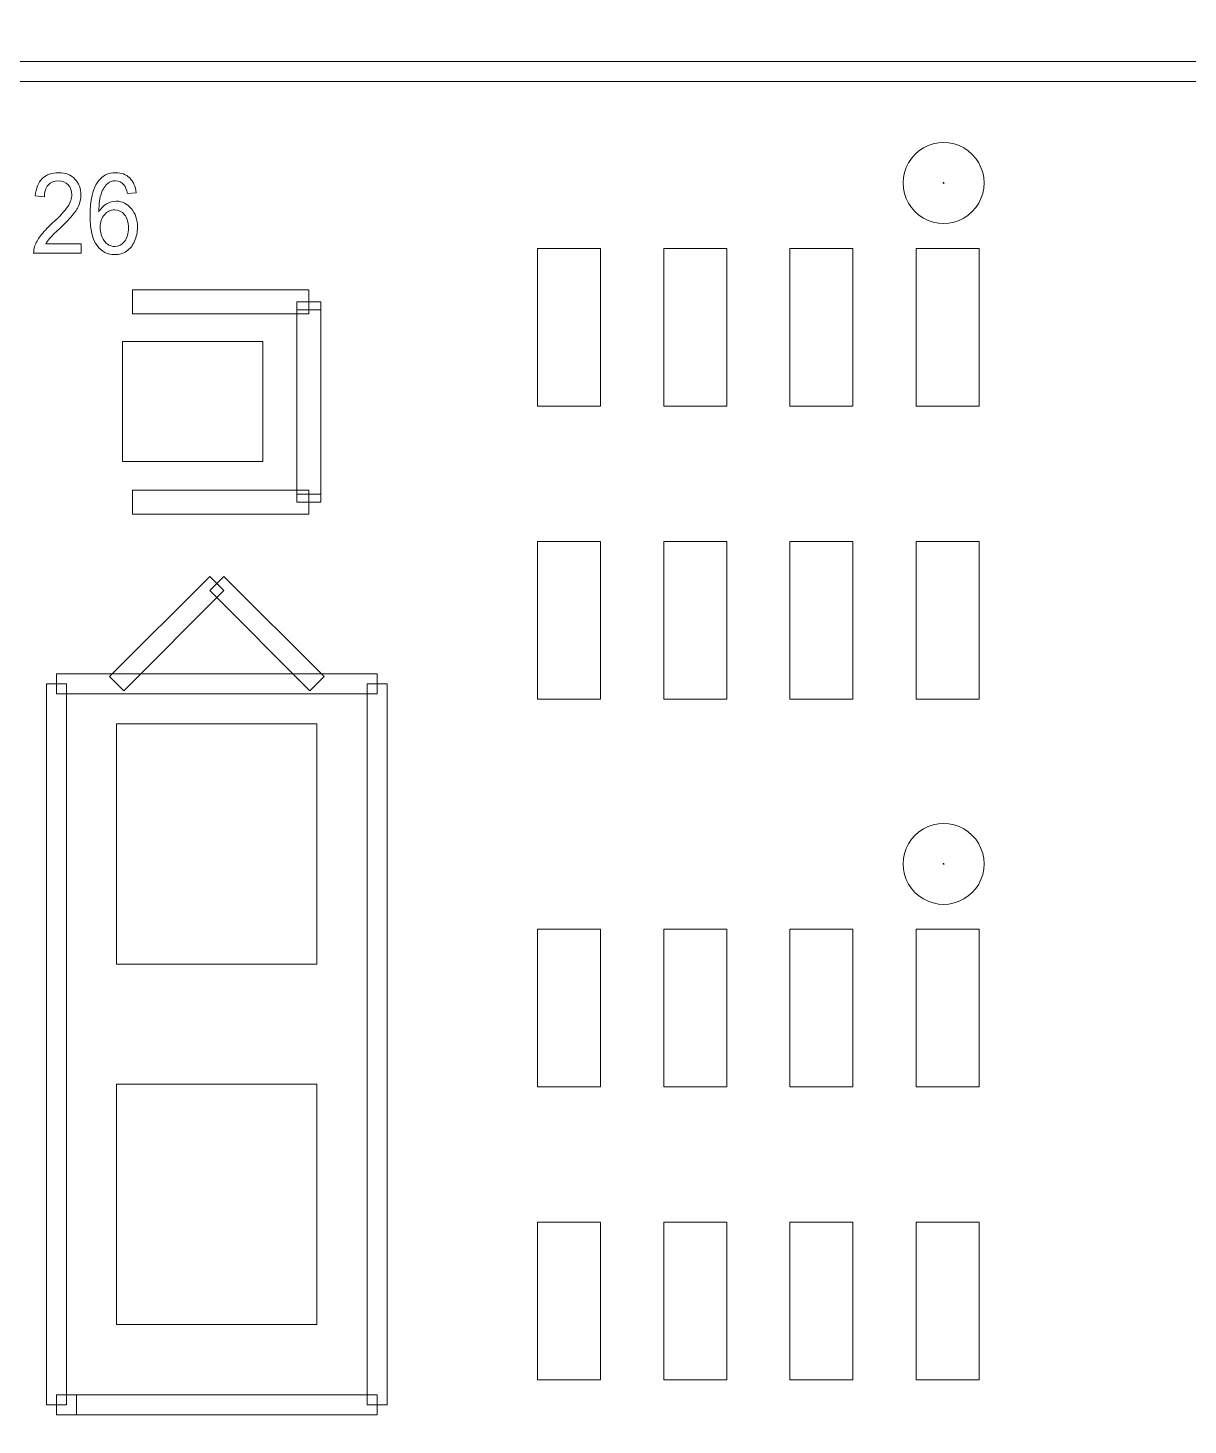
# Model space of a CAD drawing. Header units: millimetres. Extents: x -90 to 99, y -65 to 67.
# Drawn here: x -8.27 to -0.91, y 21.1 to 29.96 of the extents above; entities that cross this region are included whole.
import ezdxf

# ---------------------------------------------------------------- set-up
doc = ezdxf.new("R2010")
doc.units = ezdxf.units.MM
doc.header["$MEASUREMENT"] = 0
for name, color, linetype in [('BG_OUTLINE', 7, 'Continuous'), ('PG_SILKSCREEN_TOP', 7, 'Continuous'), ('PIN_TOP', 7, 'Continuous'), ('RD_SILKSCREEN_TOP', 7, 'Continuous')]:
    doc.layers.add(name, color=color, linetype=linetype)

msp = doc.modelspace()

# ---------------------------------------------------------------- linework, layer by layer
at = {"layer": 'BG_OUTLINE', "color": 3, "lineweight": 9}
msp.add_open_spline([(-71.7269, -61.8795), (-71.7269, -61.8795), (-71.7343, 42.2681), (-71.7343, 42.2681), (-71.7343, 42.2681), (-71.7348, 43.0066), (-71.4419, 43.715), (-70.92, 44.2375), (-70.92, 44.2375), (-70.3982, 44.76), (-69.6866, 45.0538), (-68.9482, 45.0543), (-68.9482, 45.0543), (-68.9482, 45.0543), (75.2046, 45.0543), (75.2046, 45.0543), (75.2046, 45.0543), (76.8319, 45.0552), (78.1763, 43.7805), (78.2661, 42.1556), (78.2661, 42.1556), (78.2661, 42.1556), (78.2661, 31.2814), (78.2661, 31.2814), (78.2661, 31.2814), (78.2661, 31.2814), (72.2646, 31.2814), (72.2646, 31.2814), (72.2646, 31.2814), (72.2646, 31.2814), (72.2646, 26.9814), (72.2646, 26.9814), (72.2646, 26.9814), (72.2646, 26.9814), (78.2661, 26.9814), (78.2661, 26.9814), (78.2661, 26.9814), (78.2661, 26.9814), (78.2661, 18.6553), (78.2661, 18.6553), (78.2661, 18.6553), (78.2661, 18.6553), (72.2496, 18.6553), (72.2496, 18.6553), (72.2496, 18.6553), (72.2496, 18.6553), (72.2496, 14.3553), (72.2496, 14.3553), (72.2496, 14.3553), (72.2496, 14.3553), (78.2661, 14.3553), (78.2661, 14.3553), (78.2661, 14.3553), (78.2661, 14.3553), (78.2661, 9.255), (78.2661, 9.255), (78.2661, 9.255), (78.2661, 9.255), (72.2648, 9.255), (72.2648, 9.255), (72.2648, 9.255), (72.2648, 9.255), (72.2648, 4.955), (72.2648, 4.955), (72.2648, 4.955), (72.2648, 4.955), (78.2661, 4.955), (78.2661, 4.955), (78.2661, 4.955), (78.2661, 4.955), (78.2661, -3.3762), (78.2661, -3.3762), (78.2661, -3.3762), (78.2661, -3.3762), (72.2445, -3.3762), (72.2445, -3.3762), (72.2445, -3.3762), (72.2445, -3.3762), (72.2445, -7.6762), (72.2445, -7.6762), (72.2445, -7.6762), (72.2445, -7.6762), (78.2661, -7.6762), (78.2661, -7.6762), (78.2661, -7.6762), (78.2661, -7.6762), (78.2661, -12.7615), (78.2661, -12.7615), (78.2661, -12.7615), (78.2661, -12.7615), (72.2651, -12.7615), (72.2651, -12.7615), (72.2651, -12.7615), (72.2651, -12.7615), (72.2651, -17.0615), (72.2651, -17.0615), (72.2651, -17.0615), (72.2651, -17.0615), (78.2661, -17.0615), (78.2661, -17.0615), (78.2661, -17.0615), (78.2661, -17.0615), (78.2661, -25.4097), (78.2661, -25.4097), (78.2661, -25.4097), (78.2661, -25.4097), (72.2656, -25.4097), (72.2656, -25.4097), (72.2656, -25.4097), (72.2656, -25.4097), (72.2656, -29.7097), (72.2656, -29.7097), (72.2656, -29.7097), (72.2656, -29.7097), (78.2661, -29.7097), (78.2661, -29.7097), (78.2661, -29.7097), (78.2661, -29.7097), (78.2661, -34.793), (78.2661, -34.793), (78.2661, -34.793), (78.2661, -34.793), (72.2679, -34.793), (72.2679, -34.793), (72.2679, -34.793), (72.2679, -34.793), (72.2679, -39.0929), (72.2679, -39.0929), (72.2679, -39.0929), (72.2679, -39.0929), (78.2661, -39.0929), (78.2661, -39.0929), (78.2661, -39.0929), (78.2661, -39.0929), (78.2661, -47.4269), (78.2661, -47.4269), (78.2661, -47.4269), (78.2661, -47.4269), (72.2679, -47.4269), (72.2679, -47.4269), (72.2679, -47.4269), (72.2679, -47.4269), (72.2679, -51.7269), (72.2679, -51.7269), (72.2679, -51.7269), (72.2679, -51.7269), (78.2661, -51.7269), (78.2661, -51.7269), (78.2661, -51.7269), (78.2661, -51.7269), (78.2661, -51.8138), (78.2661, -51.8138), (78.2661, -51.8138), (78.2661, -51.8138), (78.2656, -61.8468), (78.2656, -61.8468), (78.2656, -61.8468), (78.2661, -62.6669), (77.9407, -63.4536), (77.3612, -64.0339), (77.3612, -64.0339), (76.7817, -64.6142), (75.9915, -64.9405), (75.1713, -64.941), (75.1713, -64.941), (75.1713, -64.941), (-68.6609, -64.9456), (-68.6609, -64.9456), (-68.6609, -64.9456), (-69.4735, -64.9461), (-70.2531, -64.6237), (-70.8281, -64.0495), (-70.8281, -64.0495), (-71.4031, -63.4752), (-71.7264, -62.6922), (-71.7269, -61.8795)], degree=3, knots=[0, 0, 0, 0, 0.022727, 0.022727, 0.022727, 0.022727, 0.045455, 0.045455, 0.045455, 0.045455, 0.068182, 0.068182, 0.068182, 0.068182, 0.090909, 0.090909, 0.090909, 0.090909, 0.113636, 0.113636, 0.113636, 0.113636, 0.136364, 0.136364, 0.136364, 0.136364, 0.159091, 0.159091, 0.159091, 0.159091, 0.181818, 0.181818, 0.181818, 0.181818, 0.204545, 0.204545, 0.204545, 0.204545, 0.227273, 0.227273, 0.227273, 0.227273, 0.25, 0.25, 0.25, 0.25, 0.272727, 0.272727, 0.272727, 0.272727, 0.295455, 0.295455, 0.295455, 0.295455, 0.318182, 0.318182, 0.318182, 0.318182, 0.340909, 0.340909, 0.340909, 0.340909, 0.363636, 0.363636, 0.363636, 0.363636, 0.386364, 0.386364, 0.386364, 0.386364, 0.409091, 0.409091, 0.409091, 0.409091, 0.431818, 0.431818, 0.431818, 0.431818, 0.454545, 0.454545, 0.454545, 0.454545, 0.477273, 0.477273, 0.477273, 0.477273, 0.5, 0.5, 0.5, 0.5, 0.522727, 0.522727, 0.522727, 0.522727, 0.545455, 0.545455, 0.545455, 0.545455, 0.568182, 0.568182, 0.568182, 0.568182, 0.590909, 0.590909, 0.590909, 0.590909, 0.613636, 0.613636, 0.613636, 0.613636, 0.636364, 0.636364, 0.636364, 0.636364, 0.659091, 0.659091, 0.659091, 0.659091, 0.681818, 0.681818, 0.681818, 0.681818, 0.704545, 0.704545, 0.704545, 0.704545, 0.727273, 0.727273, 0.727273, 0.727273, 0.75, 0.75, 0.75, 0.75, 0.772727, 0.772727, 0.772727, 0.772727, 0.795455, 0.795455, 0.795455, 0.795455, 0.818182, 0.818182, 0.818182, 0.818182, 0.840909, 0.840909, 0.840909, 0.840909, 0.863636, 0.863636, 0.863636, 0.863636, 0.886364, 0.886364, 0.886364, 0.886364, 0.909091, 0.909091, 0.909091, 0.909091, 0.931818, 0.931818, 0.931818, 0.931818, 0.954545, 0.954545, 0.954545, 0.954545, 0.977273, 0.977273, 0.977273, 0.977273, 1, 1, 1, 1], dxfattribs=at)
at = {"layer": 'PG_SILKSCREEN_TOP', "color": 6, "lineweight": 9}
for points, knots in [([(21.717, 29.7434), (21.717, 29.7434), (21.717, 29.6164), (21.717, 29.6164), (21.717, 29.6164), (21.717, 29.6164), (-9.1227, 29.6164), (-9.1227, 29.6164), (-9.1227, 29.6164), (-9.1227, 29.6164), (-9.1227, 29.7434), (-9.1227, 29.7434), (-9.1227, 29.7434), (-9.1227, 29.7434), (21.717, 29.7434), (21.717, 29.7434)], [0, 0, 0, 0, 0.25, 0.25, 0.25, 0.25, 0.5, 0.5, 0.5, 0.5, 0.75, 0.75, 0.75, 0.75, 1, 1, 1, 1]), ([(-2.7189, 28.9725), (-2.7189, 29.0642), (-2.67, 29.1489), (-2.5907, 29.1947), (-2.5907, 29.1947), (-2.5113, 29.2405), (-2.4135, 29.2405), (-2.3341, 29.1947), (-2.3341, 29.1947), (-2.2548, 29.1489), (-2.2059, 29.0642), (-2.2059, 28.9725)], [0, 0, 0, 0, 0.333333, 0.333333, 0.333333, 0.333333, 0.666667, 0.666667, 0.666667, 0.666667, 1, 1, 1, 1]), ([(-2.2059, 28.9725), (-2.2059, 28.8809), (-2.2548, 28.7962), (-2.3341, 28.7503), (-2.3341, 28.7503), (-2.4135, 28.7045), (-2.5113, 28.7045), (-2.5907, 28.7503), (-2.5907, 28.7503), (-2.67, 28.7962), (-2.7189, 28.8809), (-2.7189, 28.9725)], [0, 0, 0, 0, 0.333333, 0.333333, 0.333333, 0.333333, 0.666667, 0.666667, 0.666667, 0.666667, 1, 1, 1, 1]), ([(-2.4599, 28.9725), (-2.4599, 28.9734), (-2.4603, 28.9743), (-2.4611, 28.9747), (-2.4611, 28.9747), (-2.4619, 28.9752), (-2.4629, 28.9752), (-2.4637, 28.9747), (-2.4637, 28.9747), (-2.4644, 28.9743), (-2.4649, 28.9734), (-2.4649, 28.9725)], [0, 0, 0, 0, 0.333333, 0.333333, 0.333333, 0.333333, 0.666667, 0.666667, 0.666667, 0.666667, 1, 1, 1, 1]), ([(-2.4649, 28.9725), (-2.4649, 28.9716), (-2.4644, 28.9708), (-2.4637, 28.9703), (-2.4637, 28.9703), (-2.4629, 28.9699), (-2.4619, 28.9699), (-2.4611, 28.9703), (-2.4611, 28.9703), (-2.4603, 28.9708), (-2.4599, 28.9716), (-2.4599, 28.9725)], [0, 0, 0, 0, 0.333333, 0.333333, 0.333333, 0.333333, 0.666667, 0.666667, 0.666667, 0.666667, 1, 1, 1, 1]), ([(-6.4862, 28.2946), (-6.4862, 28.2946), (-6.4862, 28.1422), (-6.4862, 28.1422), (-6.4862, 28.1422), (-6.4862, 28.1422), (-7.6038, 28.1422), (-7.6038, 28.1422), (-7.6038, 28.1422), (-7.6038, 28.1422), (-7.6038, 28.2946), (-7.6038, 28.2946), (-7.6038, 28.2946), (-7.6038, 28.2946), (-6.4862, 28.2946), (-6.4862, 28.2946)], [0, 0, 0, 0, 0.25, 0.25, 0.25, 0.25, 0.5, 0.5, 0.5, 0.5, 0.75, 0.75, 0.75, 0.75, 1, 1, 1, 1]), ([(-6.41, 28.1676), (-6.41, 28.1676), (-6.5624, 28.1676), (-6.5624, 28.1676), (-6.5624, 28.1676), (-6.5624, 28.1676), (-6.5624, 28.2184), (-6.5624, 28.2184), (-6.5624, 28.2184), (-6.5624, 28.2184), (-6.41, 28.2184), (-6.41, 28.2184), (-6.41, 28.2184), (-6.41, 28.2184), (-6.41, 28.1676), (-6.41, 28.1676)], [0, 0, 0, 0, 0.25, 0.25, 0.25, 0.25, 0.5, 0.5, 0.5, 0.5, 0.75, 0.75, 0.75, 0.75, 1, 1, 1, 1]), ([(-6.41, 26.9992), (-6.41, 26.9992), (-6.5624, 26.9992), (-6.5624, 26.9992), (-6.5624, 26.9992), (-6.5624, 26.9992), (-6.5624, 28.1676), (-6.5624, 28.1676), (-6.5624, 28.1676), (-6.5624, 28.1676), (-6.41, 28.1676), (-6.41, 28.1676), (-6.41, 28.1676), (-6.41, 28.1676), (-6.41, 26.9992), (-6.41, 26.9992)], [0, 0, 0, 0, 0.25, 0.25, 0.25, 0.25, 0.5, 0.5, 0.5, 0.5, 0.75, 0.75, 0.75, 0.75, 1, 1, 1, 1]), ([(-7.6038, 26.8722), (-7.6038, 26.8722), (-7.6038, 27.0246), (-7.6038, 27.0246), (-7.6038, 27.0246), (-7.6038, 27.0246), (-6.4862, 27.0246), (-6.4862, 27.0246), (-6.4862, 27.0246), (-6.4862, 27.0246), (-6.4862, 26.8722), (-6.4862, 26.8722), (-6.4862, 26.8722), (-6.4862, 26.8722), (-7.6038, 26.8722), (-7.6038, 26.8722)], [0, 0, 0, 0, 0.25, 0.25, 0.25, 0.25, 0.5, 0.5, 0.5, 0.5, 0.75, 0.75, 0.75, 0.75, 1, 1, 1, 1]), ([(-6.41, 26.9484), (-6.41, 26.9484), (-6.5624, 26.9484), (-6.5624, 26.9484), (-6.5624, 26.9484), (-6.5624, 26.9484), (-6.5624, 26.9992), (-6.5624, 26.9992), (-6.5624, 26.9992), (-6.5624, 26.9992), (-6.41, 26.9992), (-6.41, 26.9992), (-6.41, 26.9992), (-6.41, 26.9992), (-6.41, 26.9484), (-6.41, 26.9484)], [0, 0, 0, 0, 0.25, 0.25, 0.25, 0.25, 0.5, 0.5, 0.5, 0.5, 0.75, 0.75, 0.75, 0.75, 1, 1, 1, 1]), ([(-7.6597, 25.7524), (-7.6597, 25.7524), (-7.7495, 25.8422), (-7.7495, 25.8422), (-7.7495, 25.8422), (-7.7495, 25.8422), (-7.1145, 26.4772), (-7.1145, 26.4772), (-7.1145, 26.4772), (-7.1145, 26.4772), (-7.0247, 26.3874), (-7.0247, 26.3874), (-7.0247, 26.3874), (-7.0247, 26.3874), (-7.6597, 25.7524), (-7.6597, 25.7524)], [0, 0, 0, 0, 0.25, 0.25, 0.25, 0.25, 0.5, 0.5, 0.5, 0.5, 0.75, 0.75, 0.75, 0.75, 1, 1, 1, 1]), ([(-7.1145, 26.3874), (-7.1145, 26.3874), (-7.0247, 26.4772), (-7.0247, 26.4772), (-7.0247, 26.4772), (-7.0247, 26.4772), (-6.3897, 25.8422), (-6.3897, 25.8422), (-6.3897, 25.8422), (-6.3897, 25.8422), (-6.4795, 25.7524), (-6.4795, 25.7524), (-6.4795, 25.7524), (-6.4795, 25.7524), (-7.1145, 26.3874), (-7.1145, 26.3874)], [0, 0, 0, 0, 0.25, 0.25, 0.25, 0.25, 0.5, 0.5, 0.5, 0.5, 0.75, 0.75, 0.75, 0.75, 1, 1, 1, 1]), ([(-8.1491, 25.7973), (-8.1491, 25.7973), (-8.0221, 25.7973), (-8.0221, 25.7973), (-8.0221, 25.7973), (-8.0221, 25.7973), (-8.0221, 21.2253), (-8.0221, 21.2253), (-8.0221, 21.2253), (-8.0221, 21.2253), (-8.1491, 21.2253), (-8.1491, 21.2253), (-8.1491, 21.2253), (-8.1491, 21.2253), (-8.1491, 25.7973), (-8.1491, 25.7973)], [0, 0, 0, 0, 0.25, 0.25, 0.25, 0.25, 0.5, 0.5, 0.5, 0.5, 0.75, 0.75, 0.75, 0.75, 1, 1, 1, 1]), ([(-6.0536, 25.8608), (-6.0536, 25.8608), (-6.0536, 25.7338), (-6.0536, 25.7338), (-6.0536, 25.7338), (-6.0536, 25.7338), (-8.0856, 25.7338), (-8.0856, 25.7338), (-8.0856, 25.7338), (-8.0856, 25.7338), (-8.0856, 25.8608), (-8.0856, 25.8608), (-8.0856, 25.8608), (-8.0856, 25.8608), (-6.0536, 25.8608), (-6.0536, 25.8608)], [0, 0, 0, 0, 0.25, 0.25, 0.25, 0.25, 0.5, 0.5, 0.5, 0.5, 0.75, 0.75, 0.75, 0.75, 1, 1, 1, 1]), ([(-5.9901, 21.2253), (-5.9901, 21.2253), (-6.1171, 21.2253), (-6.1171, 21.2253), (-6.1171, 21.2253), (-6.1171, 21.2253), (-6.1171, 25.7973), (-6.1171, 25.7973), (-6.1171, 25.7973), (-6.1171, 25.7973), (-5.9901, 25.7973), (-5.9901, 25.7973), (-5.9901, 25.7973), (-5.9901, 25.7973), (-5.9901, 21.2253), (-5.9901, 21.2253)], [0, 0, 0, 0, 0.25, 0.25, 0.25, 0.25, 0.5, 0.5, 0.5, 0.5, 0.75, 0.75, 0.75, 0.75, 1, 1, 1, 1]), ([(-2.7189, 24.6548), (-2.7189, 24.7464), (-2.67, 24.8311), (-2.5907, 24.8769), (-2.5907, 24.8769), (-2.5113, 24.9228), (-2.4135, 24.9228), (-2.3341, 24.8769), (-2.3341, 24.8769), (-2.2548, 24.8311), (-2.2059, 24.7464), (-2.2059, 24.6548)], [0, 0, 0, 0, 0.333333, 0.333333, 0.333333, 0.333333, 0.666667, 0.666667, 0.666667, 0.666667, 1, 1, 1, 1]), ([(-2.2059, 24.6548), (-2.2059, 24.5631), (-2.2548, 24.4784), (-2.3341, 24.4326), (-2.3341, 24.4326), (-2.4135, 24.3868), (-2.5113, 24.3868), (-2.5907, 24.4326), (-2.5907, 24.4326), (-2.67, 24.4784), (-2.7189, 24.5631), (-2.7189, 24.6548)], [0, 0, 0, 0, 0.333333, 0.333333, 0.333333, 0.333333, 0.666667, 0.666667, 0.666667, 0.666667, 1, 1, 1, 1]), ([(-2.4599, 24.6548), (-2.4599, 24.6557), (-2.4603, 24.6565), (-2.4611, 24.657), (-2.4611, 24.657), (-2.4619, 24.6574), (-2.4629, 24.6574), (-2.4637, 24.657), (-2.4637, 24.657), (-2.4644, 24.6565), (-2.4649, 24.6557), (-2.4649, 24.6548)], [0, 0, 0, 0, 0.333333, 0.333333, 0.333333, 0.333333, 0.666667, 0.666667, 0.666667, 0.666667, 1, 1, 1, 1]), ([(-2.4649, 24.6548), (-2.4649, 24.6539), (-2.4644, 24.653), (-2.4637, 24.6526), (-2.4637, 24.6526), (-2.4629, 24.6521), (-2.4619, 24.6521), (-2.4611, 24.6526), (-2.4611, 24.6526), (-2.4603, 24.653), (-2.4599, 24.6539), (-2.4599, 24.6548)], [0, 0, 0, 0, 0.333333, 0.333333, 0.333333, 0.333333, 0.666667, 0.666667, 0.666667, 0.666667, 1, 1, 1, 1]), ([(-8.0856, 21.1618), (-8.0856, 21.1618), (-8.0856, 21.2888), (-8.0856, 21.2888), (-8.0856, 21.2888), (-8.0856, 21.2888), (-7.9586, 21.2888), (-7.9586, 21.2888), (-7.9586, 21.2888), (-7.9586, 21.2888), (-7.9586, 21.1618), (-7.9586, 21.1618), (-7.9586, 21.1618), (-7.9586, 21.1618), (-8.0856, 21.1618), (-8.0856, 21.1618)], [0, 0, 0, 0, 0.25, 0.25, 0.25, 0.25, 0.5, 0.5, 0.5, 0.5, 0.75, 0.75, 0.75, 0.75, 1, 1, 1, 1]), ([(-7.9586, 21.1618), (-7.9586, 21.1618), (-7.9586, 21.2888), (-7.9586, 21.2888), (-7.9586, 21.2888), (-7.9586, 21.2888), (-6.0536, 21.2888), (-6.0536, 21.2888), (-6.0536, 21.2888), (-6.0536, 21.2888), (-6.0536, 21.1618), (-6.0536, 21.1618), (-6.0536, 21.1618), (-6.0536, 21.1618), (-7.9586, 21.1618), (-7.9586, 21.1618)], [0, 0, 0, 0, 0.25, 0.25, 0.25, 0.25, 0.5, 0.5, 0.5, 0.5, 0.75, 0.75, 0.75, 0.75, 1, 1, 1, 1])]:
    msp.add_open_spline(points, degree=3, knots=knots, dxfattribs=at)
at = {"layer": 'PIN_TOP', "lineweight": 9}
for points in [[(-5.0371, 28.5581), (-5.0371, 28.5581), (-4.637, 28.5581), (-4.637, 28.5581), (-4.637, 28.5581), (-4.637, 28.5581), (-4.637, 27.5581), (-4.637, 27.5581), (-4.637, 27.5581), (-4.637, 27.5581), (-5.0371, 27.5581), (-5.0371, 27.5581), (-5.0371, 27.5581), (-5.0371, 27.5581), (-5.0371, 28.5581), (-5.0371, 28.5581)], [(-4.237, 28.5581), (-4.237, 28.5581), (-3.8369, 28.5581), (-3.8369, 28.5581), (-3.8369, 28.5581), (-3.8369, 28.5581), (-3.8369, 27.5581), (-3.8369, 27.5581), (-3.8369, 27.5581), (-3.8369, 27.5581), (-4.237, 27.5581), (-4.237, 27.5581), (-4.237, 27.5581), (-4.237, 27.5581), (-4.237, 28.5581), (-4.237, 28.5581)], [(-3.4371, 28.5581), (-3.4371, 28.5581), (-3.0371, 28.5581), (-3.0371, 28.5581), (-3.0371, 28.5581), (-3.0371, 28.5581), (-3.0371, 27.5581), (-3.0371, 27.5581), (-3.0371, 27.5581), (-3.0371, 27.5581), (-3.4371, 27.5581), (-3.4371, 27.5581), (-3.4371, 27.5581), (-3.4371, 27.5581), (-3.4371, 28.5581), (-3.4371, 28.5581)], [(-2.637, 28.5581), (-2.637, 28.5581), (-2.237, 28.5581), (-2.237, 28.5581), (-2.237, 28.5581), (-2.237, 28.5581), (-2.237, 27.5581), (-2.237, 27.5581), (-2.237, 27.5581), (-2.237, 27.5581), (-2.637, 27.5581), (-2.637, 27.5581), (-2.637, 27.5581), (-2.637, 27.5581), (-2.637, 28.5581), (-2.637, 28.5581)], [(-7.6673, 27.2059), (-7.6673, 27.2059), (-7.6673, 27.9679), (-7.6673, 27.9679), (-7.6673, 27.9679), (-7.6673, 27.9679), (-6.7783, 27.9679), (-6.7783, 27.9679), (-6.7783, 27.9679), (-6.7783, 27.9679), (-6.7783, 27.2059), (-6.7783, 27.2059), (-6.7783, 27.2059), (-6.7783, 27.2059), (-7.6673, 27.2059), (-7.6673, 27.2059)], [(-5.0371, 26.7001), (-5.0371, 26.7001), (-4.637, 26.7001), (-4.637, 26.7001), (-4.637, 26.7001), (-4.637, 26.7001), (-4.637, 25.7001), (-4.637, 25.7001), (-4.637, 25.7001), (-4.637, 25.7001), (-5.0371, 25.7001), (-5.0371, 25.7001), (-5.0371, 25.7001), (-5.0371, 25.7001), (-5.0371, 26.7001), (-5.0371, 26.7001)], [(-4.237, 26.7001), (-4.237, 26.7001), (-3.8369, 26.7001), (-3.8369, 26.7001), (-3.8369, 26.7001), (-3.8369, 26.7001), (-3.8369, 25.7001), (-3.8369, 25.7001), (-3.8369, 25.7001), (-3.8369, 25.7001), (-4.237, 25.7001), (-4.237, 25.7001), (-4.237, 25.7001), (-4.237, 25.7001), (-4.237, 26.7001), (-4.237, 26.7001)], [(-3.4371, 26.7001), (-3.4371, 26.7001), (-3.0371, 26.7001), (-3.0371, 26.7001), (-3.0371, 26.7001), (-3.0371, 26.7001), (-3.0371, 25.7001), (-3.0371, 25.7001), (-3.0371, 25.7001), (-3.0371, 25.7001), (-3.4371, 25.7001), (-3.4371, 25.7001), (-3.4371, 25.7001), (-3.4371, 25.7001), (-3.4371, 26.7001), (-3.4371, 26.7001)], [(-2.637, 26.7001), (-2.637, 26.7001), (-2.237, 26.7001), (-2.237, 26.7001), (-2.237, 26.7001), (-2.237, 26.7001), (-2.237, 25.7001), (-2.237, 25.7001), (-2.237, 25.7001), (-2.237, 25.7001), (-2.637, 25.7001), (-2.637, 25.7001), (-2.637, 25.7001), (-2.637, 25.7001), (-2.637, 26.7001), (-2.637, 26.7001)], [(-7.7046, 25.5433), (-7.7046, 25.5433), (-6.4346, 25.5433), (-6.4346, 25.5433), (-6.4346, 25.5433), (-6.4346, 25.5433), (-6.4346, 24.0193), (-6.4346, 24.0193), (-6.4346, 24.0193), (-6.4346, 24.0193), (-7.7046, 24.0193), (-7.7046, 24.0193), (-7.7046, 24.0193), (-7.7046, 24.0193), (-7.7046, 25.5433), (-7.7046, 25.5433)], [(-5.0371, 24.2404), (-5.0371, 24.2404), (-4.637, 24.2404), (-4.637, 24.2404), (-4.637, 24.2404), (-4.637, 24.2404), (-4.637, 23.2404), (-4.637, 23.2404), (-4.637, 23.2404), (-4.637, 23.2404), (-5.0371, 23.2404), (-5.0371, 23.2404), (-5.0371, 23.2404), (-5.0371, 23.2404), (-5.0371, 24.2404), (-5.0371, 24.2404)], [(-4.237, 24.2404), (-4.237, 24.2404), (-3.8369, 24.2404), (-3.8369, 24.2404), (-3.8369, 24.2404), (-3.8369, 24.2404), (-3.8369, 23.2404), (-3.8369, 23.2404), (-3.8369, 23.2404), (-3.8369, 23.2404), (-4.237, 23.2404), (-4.237, 23.2404), (-4.237, 23.2404), (-4.237, 23.2404), (-4.237, 24.2404), (-4.237, 24.2404)], [(-3.4371, 24.2404), (-3.4371, 24.2404), (-3.0371, 24.2404), (-3.0371, 24.2404), (-3.0371, 24.2404), (-3.0371, 24.2404), (-3.0371, 23.2404), (-3.0371, 23.2404), (-3.0371, 23.2404), (-3.0371, 23.2404), (-3.4371, 23.2404), (-3.4371, 23.2404), (-3.4371, 23.2404), (-3.4371, 23.2404), (-3.4371, 24.2404), (-3.4371, 24.2404)], [(-2.637, 24.2404), (-2.637, 24.2404), (-2.237, 24.2404), (-2.237, 24.2404), (-2.237, 24.2404), (-2.237, 24.2404), (-2.237, 23.2404), (-2.237, 23.2404), (-2.237, 23.2404), (-2.237, 23.2404), (-2.637, 23.2404), (-2.637, 23.2404), (-2.637, 23.2404), (-2.637, 23.2404), (-2.637, 24.2404), (-2.637, 24.2404)], [(-7.7046, 23.2573), (-7.7046, 23.2573), (-6.4346, 23.2573), (-6.4346, 23.2573), (-6.4346, 23.2573), (-6.4346, 23.2573), (-6.4346, 21.7333), (-6.4346, 21.7333), (-6.4346, 21.7333), (-6.4346, 21.7333), (-7.7046, 21.7333), (-7.7046, 21.7333), (-7.7046, 21.7333), (-7.7046, 21.7333), (-7.7046, 23.2573), (-7.7046, 23.2573)], [(-5.0371, 22.3824), (-5.0371, 22.3824), (-4.637, 22.3824), (-4.637, 22.3824), (-4.637, 22.3824), (-4.637, 22.3824), (-4.637, 21.3824), (-4.637, 21.3824), (-4.637, 21.3824), (-4.637, 21.3824), (-5.0371, 21.3824), (-5.0371, 21.3824), (-5.0371, 21.3824), (-5.0371, 21.3824), (-5.0371, 22.3824), (-5.0371, 22.3824)], [(-4.237, 22.3824), (-4.237, 22.3824), (-3.8369, 22.3824), (-3.8369, 22.3824), (-3.8369, 22.3824), (-3.8369, 22.3824), (-3.8369, 21.3824), (-3.8369, 21.3824), (-3.8369, 21.3824), (-3.8369, 21.3824), (-4.237, 21.3824), (-4.237, 21.3824), (-4.237, 21.3824), (-4.237, 21.3824), (-4.237, 22.3824), (-4.237, 22.3824)], [(-3.4371, 22.3824), (-3.4371, 22.3824), (-3.0371, 22.3824), (-3.0371, 22.3824), (-3.0371, 22.3824), (-3.0371, 22.3824), (-3.0371, 21.3824), (-3.0371, 21.3824), (-3.0371, 21.3824), (-3.0371, 21.3824), (-3.4371, 21.3824), (-3.4371, 21.3824), (-3.4371, 21.3824), (-3.4371, 21.3824), (-3.4371, 22.3824), (-3.4371, 22.3824)], [(-2.637, 22.3824), (-2.637, 22.3824), (-2.237, 22.3824), (-2.237, 22.3824), (-2.237, 22.3824), (-2.237, 22.3824), (-2.237, 21.3824), (-2.237, 21.3824), (-2.237, 21.3824), (-2.237, 21.3824), (-2.637, 21.3824), (-2.637, 21.3824), (-2.637, 21.3824), (-2.637, 21.3824), (-2.637, 22.3824), (-2.637, 22.3824)]]:
    msp.add_open_spline(points, degree=3, knots=[0, 0, 0, 0, 0.25, 0.25, 0.25, 0.25, 0.5, 0.5, 0.5, 0.5, 0.75, 0.75, 0.75, 0.75, 1, 1, 1, 1], dxfattribs=at)
at = {"layer": 'RD_SILKSCREEN_TOP', "color": 8, "lineweight": 9}
for points, knots in [([(-7.9301, 28.5868), (-7.9301, 28.5868), (-7.9301, 28.5267), (-7.9301, 28.5267), (-7.9301, 28.5267), (-7.9301, 28.5267), (-8.2305, 28.5267), (-8.2305, 28.5267), (-8.2305, 28.5267), (-8.231, 28.5418), (-8.2288, 28.5562), (-8.2241, 28.5701), (-8.2241, 28.5701), (-8.2165, 28.5931), (-8.2042, 28.6156), (-8.1874, 28.6379), (-8.1874, 28.6379), (-8.1704, 28.66), (-8.1461, 28.6858), (-8.1144, 28.7149), (-8.1144, 28.7149), (-8.0649, 28.7603), (-8.0315, 28.7962), (-8.0141, 28.8228), (-8.0141, 28.8228), (-7.9968, 28.8492), (-7.9881, 28.8744), (-7.9881, 28.8979), (-7.9881, 28.8979), (-7.9881, 28.9227), (-7.9961, 28.9436), (-8.0118, 28.9607), (-8.0118, 28.9607), (-8.0277, 28.9776), (-8.0483, 28.9861), (-8.0737, 28.9861), (-8.0737, 28.9861), (-8.1006, 28.9861), (-8.122, 28.9771), (-8.1381, 28.959), (-8.1381, 28.959), (-8.1544, 28.941), (-8.1625, 28.916), (-8.1627, 28.8841), (-8.1627, 28.8841), (-8.1627, 28.8841), (-8.2201, 28.8906), (-8.2201, 28.8906), (-8.2201, 28.8906), (-8.2161, 28.9386), (-8.2013, 28.9751), (-8.1757, 29.0002), (-8.1757, 29.0002), (-8.1501, 29.0254), (-8.1156, 29.0379), (-8.0724, 29.0379), (-8.0724, 29.0379), (-8.0288, 29.0379), (-7.9944, 29.0243), (-7.9689, 28.9973), (-7.9689, 28.9973), (-7.9434, 28.9701), (-7.9307, 28.9366), (-7.9307, 28.8965), (-7.9307, 28.8965), (-7.9307, 28.8761), (-7.9344, 28.8561), (-7.9419, 28.8364), (-7.9419, 28.8364), (-7.9494, 28.8168), (-7.9618, 28.796), (-7.979, 28.7743), (-7.979, 28.7743), (-7.9962, 28.7525), (-8.0249, 28.7226), (-8.065, 28.6847), (-8.065, 28.6847), (-8.0985, 28.6532), (-8.12, 28.6318), (-8.1294, 28.6206), (-8.1294, 28.6206), (-8.139, 28.6094), (-8.1469, 28.5982), (-8.1531, 28.5868), (-8.1531, 28.5868), (-8.1531, 28.5868), (-7.9301, 28.5868), (-7.9301, 28.5868)], [0, 0, 0, 0, 0.045455, 0.045455, 0.045455, 0.045455, 0.090909, 0.090909, 0.090909, 0.090909, 0.136364, 0.136364, 0.136364, 0.136364, 0.181818, 0.181818, 0.181818, 0.181818, 0.227273, 0.227273, 0.227273, 0.227273, 0.272727, 0.272727, 0.272727, 0.272727, 0.318182, 0.318182, 0.318182, 0.318182, 0.363636, 0.363636, 0.363636, 0.363636, 0.409091, 0.409091, 0.409091, 0.409091, 0.454545, 0.454545, 0.454545, 0.454545, 0.5, 0.5, 0.5, 0.5, 0.545455, 0.545455, 0.545455, 0.545455, 0.590909, 0.590909, 0.590909, 0.590909, 0.636364, 0.636364, 0.636364, 0.636364, 0.681818, 0.681818, 0.681818, 0.681818, 0.727273, 0.727273, 0.727273, 0.727273, 0.772727, 0.772727, 0.772727, 0.772727, 0.818182, 0.818182, 0.818182, 0.818182, 0.863636, 0.863636, 0.863636, 0.863636, 0.909091, 0.909091, 0.909091, 0.909091, 0.954545, 0.954545, 0.954545, 0.954545, 1, 1, 1, 1]), ([(-7.5808, 28.9111), (-7.5808, 28.9111), (-7.6363, 28.9062), (-7.6363, 28.9062), (-7.6363, 28.9062), (-7.6413, 28.9308), (-7.6482, 28.9487), (-7.6573, 28.9597), (-7.6573, 28.9597), (-7.6724, 28.9776), (-7.6911, 28.9865), (-7.7132, 28.9865), (-7.7132, 28.9865), (-7.731, 28.9865), (-7.7465, 28.9809), (-7.76, 28.9698), (-7.76, 28.9698), (-7.7775, 28.9554), (-7.7914, 28.9345), (-7.8015, 28.907), (-7.8015, 28.907), (-7.8116, 28.8795), (-7.8169, 28.8402), (-7.8173, 28.7893), (-7.8173, 28.7893), (-7.8038, 28.8121), (-7.7875, 28.8292), (-7.768, 28.8403), (-7.768, 28.8403), (-7.7487, 28.8514), (-7.7282, 28.8569), (-7.707, 28.8569), (-7.707, 28.8569), (-7.6696, 28.8569), (-7.638, 28.8416), (-7.6119, 28.8109), (-7.6119, 28.8109), (-7.5857, 28.7802), (-7.5727, 28.7407), (-7.5727, 28.6921), (-7.5727, 28.6921), (-7.5727, 28.66), (-7.5788, 28.6304), (-7.5912, 28.6029), (-7.5912, 28.6029), (-7.6034, 28.5755), (-7.6204, 28.5544), (-7.6419, 28.5399), (-7.6419, 28.5399), (-7.6633, 28.5253), (-7.6877, 28.518), (-7.715, 28.518), (-7.715, 28.518), (-7.7615, 28.518), (-7.7995, 28.5371), (-7.8288, 28.5755), (-7.8288, 28.5755), (-7.8582, 28.6138), (-7.8728, 28.677), (-7.8728, 28.765), (-7.8728, 28.765), (-7.8728, 28.8633), (-7.8566, 28.9348), (-7.8241, 28.9795), (-7.8241, 28.9795), (-7.7958, 29.0184), (-7.7578, 29.0379), (-7.7097, 29.0379), (-7.7097, 29.0379), (-7.674, 29.0379), (-7.6447, 29.0267), (-7.6219, 29.0042), (-7.6219, 29.0042), (-7.599, 28.9817), (-7.5854, 28.9507), (-7.5808, 28.9111)], [0, 0, 0, 0, 0.052632, 0.052632, 0.052632, 0.052632, 0.105263, 0.105263, 0.105263, 0.105263, 0.157895, 0.157895, 0.157895, 0.157895, 0.210526, 0.210526, 0.210526, 0.210526, 0.263158, 0.263158, 0.263158, 0.263158, 0.315789, 0.315789, 0.315789, 0.315789, 0.368421, 0.368421, 0.368421, 0.368421, 0.421053, 0.421053, 0.421053, 0.421053, 0.473684, 0.473684, 0.473684, 0.473684, 0.526316, 0.526316, 0.526316, 0.526316, 0.578947, 0.578947, 0.578947, 0.578947, 0.631579, 0.631579, 0.631579, 0.631579, 0.684211, 0.684211, 0.684211, 0.684211, 0.736842, 0.736842, 0.736842, 0.736842, 0.789474, 0.789474, 0.789474, 0.789474, 0.842105, 0.842105, 0.842105, 0.842105, 0.894737, 0.894737, 0.894737, 0.894737, 0.947368, 0.947368, 0.947368, 0.947368, 1, 1, 1, 1]), ([(-7.8087, 28.6917), (-7.8087, 28.6701), (-7.8046, 28.6495), (-7.7963, 28.6298), (-7.7963, 28.6298), (-7.7882, 28.6101), (-7.7768, 28.5952), (-7.7621, 28.5849), (-7.7621, 28.5849), (-7.7475, 28.5746), (-7.7321, 28.5694), (-7.7159, 28.5694), (-7.7159, 28.5694), (-7.6923, 28.5694), (-7.6721, 28.58), (-7.6552, 28.6014), (-7.6552, 28.6014), (-7.6382, 28.6227), (-7.6298, 28.6516), (-7.6298, 28.6881), (-7.6298, 28.6881), (-7.6298, 28.7233), (-7.6381, 28.7511), (-7.6549, 28.7714), (-7.6549, 28.7714), (-7.6716, 28.7916), (-7.6927, 28.8017), (-7.718, 28.8017), (-7.718, 28.8017), (-7.7433, 28.8017), (-7.7647, 28.7916), (-7.7823, 28.7714), (-7.7823, 28.7714), (-7.7998, 28.7511), (-7.8087, 28.7245), (-7.8087, 28.6917)], [0, 0, 0, 0, 0.111111, 0.111111, 0.111111, 0.111111, 0.222222, 0.222222, 0.222222, 0.222222, 0.333333, 0.333333, 0.333333, 0.333333, 0.444444, 0.444444, 0.444444, 0.444444, 0.555556, 0.555556, 0.555556, 0.555556, 0.666667, 0.666667, 0.666667, 0.666667, 0.777778, 0.777778, 0.777778, 0.777778, 0.888889, 0.888889, 0.888889, 0.888889, 1, 1, 1, 1])]:
    msp.add_open_spline(points, degree=3, knots=knots, dxfattribs=at)

doc.saveas('drawing.dxf')
